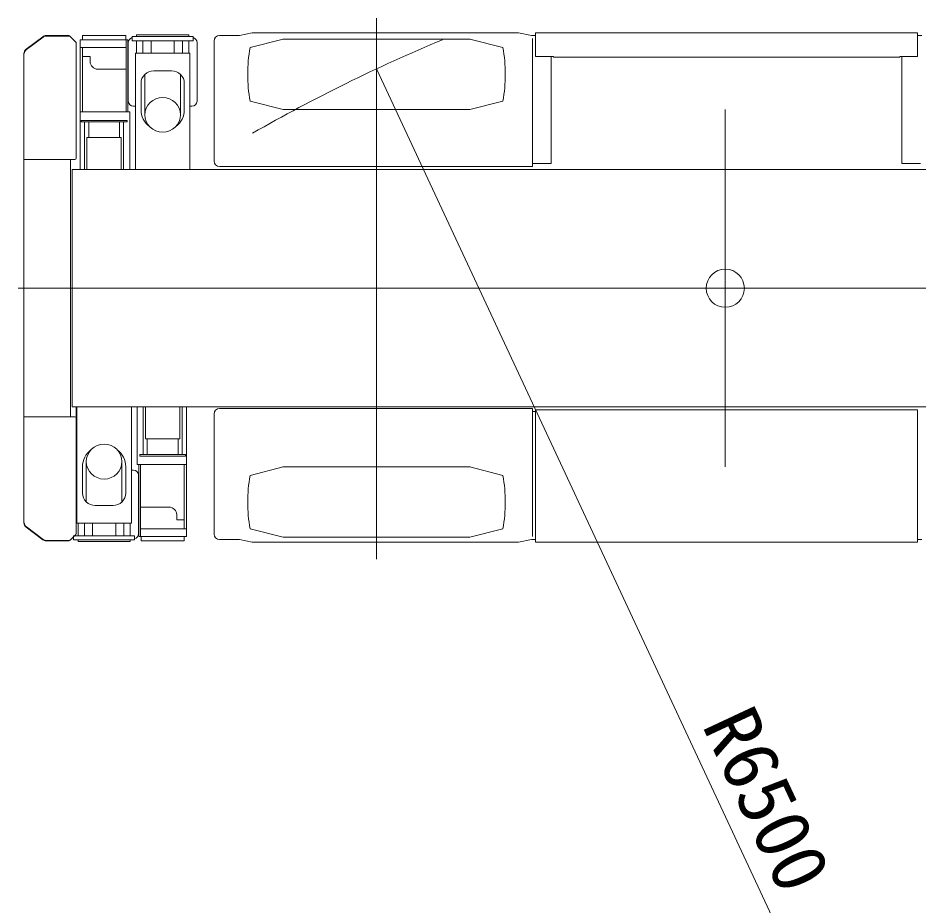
# Model space of a CAD drawing. Units: millimetres, scale not verified. Extents: x -42060 to 41922, y -35725 to 35822.
# Drawn here: x -13448 to -9909, y 27308 to 30795 of the extents above; entities that cross this region are included whole.
import ezdxf
from ezdxf.enums import TextEntityAlignment as Align

# ---------------------------------------------------------------- set-up
doc = ezdxf.new("R2010")
doc.units = ezdxf.units.MM
doc.header["$LTSCALE"] = 300
doc.header["$PDMODE"] = 32
doc.header["$PDSIZE"] = 150
doc.layers.add('0-0_0', color=7, linetype='Continuous', lineweight=18)
doc.styles.add('ＭＳ ゴシック', font='')
doc.styles.get('ＭＳ ゴシック').set_extended_font_data('MS Gothic')

# ---------------------------------------------------------------- blocks, each defined once
blk = doc.blocks.new('_OPEN30')
at = {"layer": '0-0_0'}
blk.add_line((0, 0), (-1, 0), dxfattribs=at)
blk.add_lwpolyline([(-1, 0.3), (0, 0), (-1, -0.3)], dxfattribs=at)

msp = doc.modelspace()

# ---------------------------------------------------------------- linework, layer by layer
at = {"layer": '0-0_0'}
for p, q in [((-12040, 30795.1), (-12040, 28670.1)), ((-13416.4, 30672.5), (-13350.8, 30721.7)), ((-13415.4, 30671.3), (-13349.8, 30720.5)), ((-13337.8, 30726.1), (-13248.6, 30726.1)), ((-13337.8, 30724.5), (-13247.1, 30724.5)), ((-13221.5, 30700.9), (-13243.6, 30723)), ((-13195, 30709.1), (-13195, 30726.1)), ((-13000, 30722.1), (-12760, 30722.1)), ((-13000, 30706.1), (-13000, 30722.1)), ((-12982.5, 30729.1), (-12777.5, 30729.1)), ((-12982.5, 30722.1), (-12982.5, 30729.1)), ((-12777.5, 30722.1), (-12777.5, 30729.1)), ((-12760, 30706.1), (-12760, 30722.1)), ((-12578.3, 30726.2), (-12656.7, 30726.2)), ((-12578.3, 30726.2), (-12528.3, 30736.6)), ((-12528.3, 30736.6), (-11481.7, 30736.6)), ((-11431.7, 30726.2), (-11481.7, 30736.6)), ((-11431.7, 30726.2), (-11415, 30726.2)), ((-11415, 30736.6), (-9915, 30736.6)), ((-11415, 30644.3), (-11415, 30736.6)), ((-9915, 30736.6), (-9915, 30644.3)), ((-9915, 30726.2), (-9898.3, 30726.2)), ((-13220, 30244.1), (-13220, 30697.4)), ((-13203.5, 30709.1), (-13016.5, 30709.1)), ((-13203.5, 30200.1), (-13203.5, 30709.1)), ((-13023.5, 30679.1), (-13023.5, 30709.1)), ((-13016.5, 30426.1), (-13016.5, 30709.1)), ((-13015, 30468.6), (-13015, 30698.6)), ((-13000, 30706.1), (-12760, 30706.1)), ((-12982.5, 30657.2), (-12982.5, 30706.1)), ((-12957.5, 30657.2), (-12957.5, 30706.1)), ((-12925.5, 30657.2), (-12925.5, 30706.1)), ((-12834.5, 30657.2), (-12834.5, 30706.1)), ((-12802.5, 30657.2), (-12802.5, 30706.1)), ((-12777.5, 30657.2), (-12777.5, 30706.1)), ((-12745, 30468.6), (-12745, 30698.6)), ((-12678.3, 30233.2), (-12678.3, 30704.6)), ((-12407.3, 30712.1), (-12536.5, 30679)), ((-12407.4, 30712.1), (-11672.6, 30712.1)), ((-11543.6, 30679), (-11672.8, 30712.1)), ((-11426.7, 30211.6), (-11426.7, 30715)), ((-13425, 30655.3), (-13423.4, 30655.3)), ((-13425, 30239.1), (-13425, 30655.3)), ((-13203.5, 30679.1), (-13023.5, 30679.1)), ((-13195, 30426.1), (-13195, 30679.1)), ((-13023.5, 30426.1), (-13023.5, 30679.1)), ((-12987, 30657.2), (-12773, 30657.2)), ((-12987, 30657.2), (-12987, 30201)), ((-12773, 30657.2), (-12773, 30201)), ((-13195, 30644.1), (-13165, 30644.1)), ((-13165, 30624.1), (-13165, 30644.1)), ((-11415, 30644.3), (-11345, 30644.3)), ((-11354, 30223.2), (-11354, 30644.3)), ((-11345, 30642), (-11345, 30644.3)), ((-11345, 30642), (-9985, 30642)), ((-9985, 30644.3), (-9915, 30644.3)), ((-9985, 30644.3), (-9985, 30642)), ((-9976, 30223.2), (-9976, 30644.3)), ((-13023.5, 30594.1), (-13135, 30594.1)), ((-12915, 30587.5), (-12845, 30587.5)), ((-9290, 24705.9), (-12038.9, 30593)), ((-12950, 30571.8), (-12950, 30415)), ((-12810, 30571.8), (-12810, 30415)), ((-12965, 30538.4), (-12965, 30435.1)), ((-12795, 30538.4), (-12795, 30435.1)), ((-12995, 30448.6), (-12987, 30448.6)), ((-12773, 30448.6), (-12765, 30448.6)), ((-12536.4, 30469.2), (-12407.3, 30436.1)), ((-11672.9, 30436.1), (-12407.1, 30436.1)), ((-11672.8, 30436.1), (-11543.6, 30469.2)), ((-13203.5, 30426.1), (-13009.5, 30426.1)), ((-13009.5, 30200.1), (-13009.5, 30426.1)), ((-10670, 30435.7), (-10670, 29032.3)), ((-13200, 30393.1), (-13020, 30393.1)), ((-13200, 30387.1), (-13200, 30393.1)), ((-13200, 30387.1), (-13020, 30387.1)), ((-13186.5, 30387.1), (-13186.5, 30200.1)), ((-13170.5, 30358.8), (-13170.5, 30387.1)), ((-13049.5, 30339), (-13049.5, 30387.1)), ((-13033.5, 30339), (-13033.5, 30387.1)), ((-13020, 30387.1), (-13020, 30393.1)), ((-13170.5, 30358.8), (-13170.5, 30325.3)), ((-13049.5, 30339), (-13049.5, 30325.3)), ((-13033.5, 30339), (-13033.5, 30200.1)), ((-13177.5, 30325.3), (-13177.5, 30200.1)), ((-13177.5, 30325.3), (-13042.5, 30325.3)), ((-13042.5, 30325.3), (-13042.5, 30200.1)), ((-13425, 30239.1), (-13225, 30239.1)), ((-13425, 29229.1), (-13425, 30239.1)), ((-13242, 29229.1), (-13242, 30239.1)), ((-13235, 30200.1), (-7540, 30200.1)), ((-13235, 30200.1), (-13235, 29268.1)), ((-12656.7, 30211.6), (-11426.7, 30211.6)), ((-11426.7, 30223.2), (-11354, 30223.2)), ((-9903.3, 30223.2), (-9976, 30223.2)), ((-13448.2, 29734.1), (-7454, 29734.1)), ((-13235, 29268.1), (-7540, 29268.1)), ((-13220, 28770.6), (-13220, 29268.1)), ((-12980.5, 29268.1), (-12980.5, 29042)), ((-12956.5, 29129.1), (-12956.5, 29268.1)), ((-12947.5, 29142.8), (-12947.5, 29268.1)), ((-12812.5, 29142.8), (-12812.5, 29268.1)), ((-12803.5, 29081), (-12803.5, 29268.1)), ((-12786.5, 29268.1), (-12786.5, 28759)), ((-13217, 28811), (-13217, 29267.1)), ((-13003, 28811), (-13003, 29267.1)), ((-12678.3, 29240), (-12678.3, 28769.2)), ((-12656.7, 29261.6), (-11426.7, 29261.6)), ((-11426.7, 29261.6), (-11426.7, 28758.9)), ((-11426.7, 29250), (-11415, 29250)), ((-13425, 29229.1), (-13425, 28812.9)), ((-13425, 29229.1), (-13225, 29229.1)), ((-12956.5, 29129.1), (-12956.5, 29081)), ((-12812.5, 29142.8), (-12947.5, 29142.8)), ((-12940.5, 29129.1), (-12940.5, 29142.8)), ((-12940.5, 29129.1), (-12940.5, 29081)), ((-12819.5, 29109.3), (-12819.5, 29142.8)), ((-12819.5, 29109.3), (-12819.5, 29081)), ((-12790, 29081), (-12970, 29081)), ((-12970, 29081), (-12970, 29075)), ((-12790, 29075), (-12970, 29075)), ((-12790, 29081), (-12790, 29075)), ((-13195, 28929.7), (-13195, 29033)), ((-13180, 28896.3), (-13180, 29053.1)), ((-13040, 28896.3), (-13040, 29053.1)), ((-13025, 28929.7), (-13025, 29033)), ((-12786.5, 29042), (-12980.5, 29042)), ((-12973.5, 29042), (-12973.5, 28759)), ((-12966.5, 29042), (-12966.5, 28789)), ((-12795, 29042), (-12795, 28789)), ((-12407.3, 29032.1), (-12536.5, 28999)), ((-12407.4, 29032.1), (-11672.6, 29032.1)), ((-11543.6, 28999), (-11672.8, 29032.1)), ((-12995, 29019.5), (-13003, 29019.5)), ((-12975, 28999.5), (-12975, 28769.5)), ((-13075, 28880.6), (-13145, 28880.6)), ((-12966.5, 28874.1), (-12855, 28874.1)), ((-12825, 28844.1), (-12825, 28824.1)), ((-13425, 28812.9), (-13423.4, 28812.9)), ((-13003, 28811), (-13217, 28811)), ((-13212.5, 28810.9), (-13212.5, 28762)), ((-13187.5, 28810.9), (-13187.5, 28762)), ((-13155.5, 28810.9), (-13155.5, 28762)), ((-13064.5, 28810.9), (-13064.5, 28762)), ((-13032.5, 28810.9), (-13032.5, 28762)), ((-13007.5, 28810.9), (-13007.5, 28762)), ((-12795, 28824.1), (-12825, 28824.1)), ((-13350.8, 28746.4), (-13416.4, 28795.6)), ((-13349.8, 28747.7), (-13415.4, 28796.9)), ((-12966.5, 28789), (-12966.5, 28759)), ((-12786.5, 28789), (-12966.5, 28789)), ((-12536.4, 28789.2), (-12407.3, 28756.1)), ((-11672.8, 28756.1), (-11543.6, 28789.2)), ((-13337.8, 28743.7), (-13247.1, 28743.7)), ((-13337.8, 28742.1), (-13248.6, 28742.1)), ((-13221.5, 28767.2), (-13243.6, 28745.1)), ((-12990, 28762), (-13230, 28762)), ((-13230, 28762), (-13230, 28746)), ((-12990, 28746), (-13230, 28746)), ((-13212.5, 28746), (-13212.5, 28739)), ((-13007.5, 28739), (-13212.5, 28739)), ((-13007.5, 28746), (-13007.5, 28739)), ((-12990, 28762), (-12990, 28746)), ((-12786.5, 28759), (-12973.5, 28759)), ((-12795, 28759), (-12795, 28742)), ((-12656.7, 28746.9), (-12578.3, 28746.9)), ((-12578.3, 28746.9), (-12528.3, 28736.6)), ((-11672.9, 28756.1), (-12407.1, 28756.1)), ((-11431.7, 28746.9), (-11481.7, 28736.6)), ((-11415, 28746.9), (-11431.7, 28746.9)), ((-9915, 28746.8), (-9898.3, 28746.8)), ((-12528.3, 28736.6), (-11481.7, 28736.6))]:
    msp.add_line(p, q, dxfattribs=at)
for points in [[(-13025, 30709.1), (-13025, 30726.1), (-13195, 30726.1)], [(-11415, 29256.9), (-11415, 28737.3), (-9915, 28737.3)], [(-11415, 29256.9), (-9915, 29256.9), (-9915, 28737.3)], [(-12965, 28759), (-12965, 28742), (-12795, 28742)]]:
    msp.add_lwpolyline(points, dxfattribs=at)
for centre, radius, start, end in [((-13337.8, 30704.5), 21.6, 90, 126.8699), ((-13337.8, 30704.5), 20, 90, 126.8699), ((-13248.6, 30722.5), 3.6, 28.6699, 90), ((-13247.1, 30719.5), 5, 44.9998, 90), ((-12656.7, 30704.6), 21.6, 90, 180), ((-13225, 30697.4), 5, 0, 44.9998), ((-12995, 30698.6), 20, 104.4779, 178.568), ((-12765, 30698.6), 20, 360, 75.523), ((-9290, 24705.9), 6500, 112.5333, 119.86803), ((-13403.4, 30655.3), 21.6, 126.8699, 180), ((-13403.4, 30655.3), 20, 126.8699, 180.0035), ((-11966, 30574.1), 580, 169.5777, 190.4223), ((-12114, 30574.1), 580, 349.5777, 10.4224), ((-13135, 30624.1), 30, 180, 270), ((-12995, 30468.6), 20, 180, 270), ((-12765, 30468.6), 20, 270, 360), ((-13225, 30244.1), 5, 270, 0), ((-12656.7, 30233.2), 21.6, 180, 270), ((-12656.7, 29240), 21.6, 90, 180), ((-13225, 29224.1), 5, 0, 90), ((-12995, 28999.5), 20, 0, 90), ((-11966, 28894.1), 580, 169.5777, 190.4223), ((-12114, 28894.1), 580, 349.5777, 10.4224), ((-12855, 28844.1), 30, 360, 90), ((-13403.4, 28812.9), 21.6, 180, 233.1301), ((-13403.4, 28812.9), 20, 180, 233.1301), ((-13337.8, 28763.7), 21.6, 233.1301, 270), ((-13337.8, 28763.7), 20, 233.1301, 270), ((-13248.6, 28745.7), 3.6, 270, 331.3301), ((-13247.1, 28748.7), 5, 270, 315.0002), ((-13225, 28770.7), 5, 315.0002, 0), ((-12995, 28769.5), 20, 284.4779, 358.568), ((-12656.7, 28768.5), 21.6, 180, 270)]:
    msp.add_arc(centre, radius, start, end, dxfattribs=at)
for centre, major_axis, ratio, start_param, end_param in [((-12915, 30538.4), (50, 0), 0.983125, 1.570796, 3.141593), ((-12845, 30538.4), (50, 0), 0.983125, 6.283185, 7.853982), ((-12880, 30435.1), (85, 0), 0.983157, 3.141593, 4.059695), ((-12880, 30435.1), (85, 0), 0.983157, 5.365083, 6.283185), ((-13110, 29033), (-85, 0), 0.983157, 5.365083, 6.283185), ((-13110, 29033), (-85, 0), 0.983157, 3.141593, 4.059695), ((-13145, 28929.7), (-50, 0), 0.983125, 6.283185, 7.853982), ((-13075, 28929.7), (-50, 0), 0.983125, 1.570796, 3.141593)]:
    msp.add_ellipse(centre, major_axis=major_axis, ratio=ratio, start_param=start_param, end_param=end_param, dxfattribs=at)
for centre, major_axis in [((-12880, 30415), (70, 0)), ((-13110, 29053.1), (-70, 0))]:
    msp.add_ellipse(centre, major_axis=major_axis, ratio=0.978125, dxfattribs=at)
msp.add_point((-10670, 29734.1), dxfattribs=at)

# ---------------------------------------------------------------- block references
at = {"layer": '0-0_0', "xscale": 2.77, "yscale": 2.77, "rotation": 115.029}
msp.add_blockref('_OPEN30', (-12040, 30595.6), dxfattribs=at)

# ---------------------------------------------------------------- texts
at = {"layer": '0-0_0', "style": 'ＭＳ ゴシック'}
msp.add_text('R6500', height=219.9, rotation=295.029, dxfattribs=at).set_placement((-10823.2, 27990.8), align=Align.BOTTOM_LEFT)

doc.saveas('drawing.dxf')
